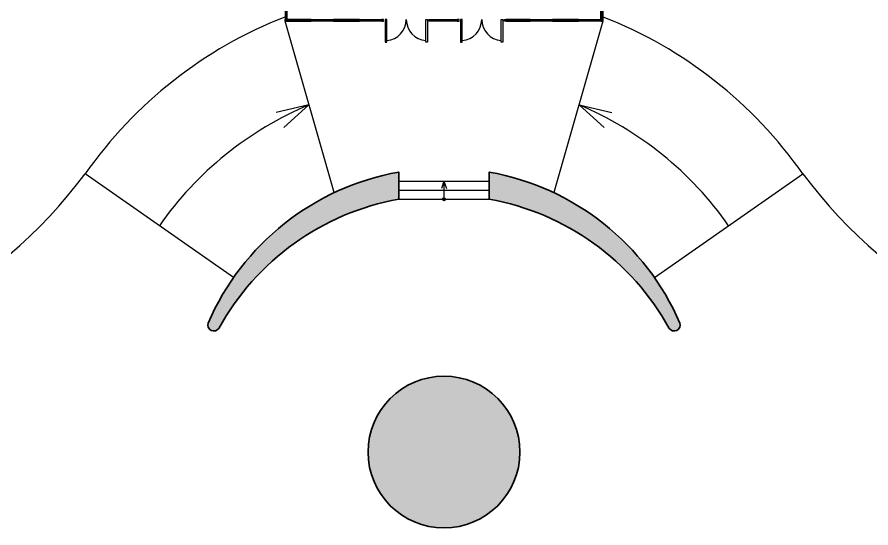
# Model space of a CAD drawing. Header units: inches. Extents: x 2870606 to 3671143, y -733551 to -473558.
# Drawn here: x 2914246 to 2942546, y -705362 to -688425 of the extents above; entities that cross this region are included whole.
import ezdxf

# ---------------------------------------------------------------- set-up
doc = ezdxf.new("R2010")
doc.units = ezdxf.units.IN
doc.header["$MEASUREMENT"] = 0
doc.layers.add('A_Windows', color=160, linetype='Continuous')

# ---------------------------------------------------------------- blocks, each defined once
blk = doc.blocks.new('*U104')
at = {"color": 7, "lineweight": 30}
for points in [[(0, 60), (60, 60), (60, 0), (0, 0)], [(860.0000000001836, 60), (800.0000000001836, 60), (800.0000000001836, 0), (860.0000000001836, 0)]]:
    blk.add_lwpolyline(points, close=True, dxfattribs=at)
at = {"color": 4, "lineweight": 25}
for points in [[(60, 60), (800.0000000001836, 60), (800.0000000001836, 0), (60, 0)], [(60, 35), (800.0000000001836, 35), (800.0000000001836, 25), (60, 25)]]:
    blk.add_lwpolyline(points, close=True, dxfattribs=at)
blk = doc.blocks.new('*U105')
at = {"color": 7, "lineweight": 30}
for points in [[(0, 60), (60, 60), (60, 0), (0, 0)], [(1059.999999999946, 60), (999.9999999999463, 60), (999.9999999999463, 0), (1059.999999999946, 0)]]:
    blk.add_lwpolyline(points, close=True, dxfattribs=at)
at = {"color": 4, "lineweight": 25}
for points in [[(60, 60), (999.9999999999463, 60), (999.9999999999463, 0), (60, 0)], [(60, 35), (999.9999999999463, 35), (999.9999999999463, 25), (60, 25)]]:
    blk.add_lwpolyline(points, close=True, dxfattribs=at)
blk = doc.blocks.new('*U103')
at = {"color": 7, "lineweight": 30}
for points in [[(0, 60), (60, 60), (60, 0), (0, 0)], [(999.9999999990474, 60), (939.9999999990474, 60), (939.9999999990474, 0), (999.9999999990474, 0)]]:
    blk.add_lwpolyline(points, close=True, dxfattribs=at)
at = {"color": 4, "lineweight": 25}
for points in [[(60, 60), (939.9999999990474, 60), (939.9999999990474, 0), (60, 0)], [(60, 35), (939.9999999990474, 35), (939.9999999990474, 25), (60, 25)]]:
    blk.add_lwpolyline(points, close=True, dxfattribs=at)
blk = doc.blocks.new('dfgfdgf')
at = {"lineweight": 30}
h = blk.add_hatch(color=72, dxfattribs=at)
h.dxf.hatch_style = 1
edge = h.paths.add_edge_path()
edge.add_arc((3364347.868700321, -546961.4192233712), 200.0000000000607, 162.5755143917512, 325.2910676832906)
edge.add_arc((3371975.572315874, -551175.9528081203), 8515.637559116889, 100.14538592167929, 151.2137245904884, ccw=False)
edge.add_line((3370475.572315875, -542793.4661222827), (3370475.572315875, -541893.4661222824))
edge.add_arc((3371975.572315874, -550275.9528081203), 8515.637559117113, 100.1453859216792, 156.655296960517)
edge = h.paths.add_edge_path()
edge.add_arc((3379603.275933755, -546961.4192243892), 199.9999999999229, 214.7089279981038, 377.4244807700362)
edge.add_arc((3371975.572315875, -550275.9528081215), 8515.63755911804, 23.34470291396872, 79.85461407831897)
edge.add_line((3373475.572315874, -541893.4661222823), (3373475.572315875, -542793.4661222827))
edge.add_arc((3371975.572315873, -551175.9528081222), 8515.637559119128, 28.786275496856774, 79.85461407830729, ccw=False)
at = {"lineweight": 35}
h = blk.add_hatch(color=72, dxfattribs=at)
h.dxf.hatch_style = 1
h.paths.add_polyline_path([(3369459.934756755, -551175.9528081222, 1), (3374491.209874991, -551175.9528081222, 1)])
for p, q in [((3377255.57231614, -536754.6609413933), (3377255.572316141, -534833.4934484978)), ((3371975.572315875, -542193.4661222827), (3371890.233906889, -542434.5032363585)), ((3371975.572315875, -542193.4661222827), (3371975.572315875, -542743.4661222827)), ((3371975.572315875, -542193.4661222827), (3372060.91072486, -542434.5032363585))]:
    blk.add_line(p, q)
at = {"lineweight": 30}
for p, q in [((3368338.32574992, -542576.1787558055), (3366715.572316141, -536893.4934484978)), ((3377235.57231614, -536893.4934484978), (3375612.818881818, -542576.1787558005)), ((3367499.927786737, -539665.6505295916), (3366409.674894814, -539917.1714745912, 13.30600000009872)), ((3367499.927786737, -539665.6505295916), (3366667.023017074, -540412.7675209597, 13.30600000009872)), ((3376451.216845263, -539665.6505296973), (3377541.469737185, -539917.171474697, 13.30600000009872)), ((3376451.216845263, -539665.6505296973), (3377284.121614926, -540412.7675210654, 13.30600000009872)), ((3364999.970400899, -545391.5837637051), (3360085.058135165, -541950.1251455988)), ((3370475.572315875, -542193.4661222827), (3373475.572315875, -542193.4661222827)), ((3378951.174231317, -545391.5837637051), (3383866.086497051, -541950.1251455988)), ((3370475.572315875, -542493.4661222827), (3373475.572315875, -542493.4661222827)), ((3370475.572315875, -542793.4661222827), (3373475.572315875, -542793.4661222827))]:
    blk.add_line(p, q, dxfattribs=at)
for points in [[(3370025.572316141, -536833.4934484973), (3370025.572316141, -537583.4934484973), (3370075.572316141, -537583.4934484973), (3370075.572316141, -536833.4934484973)], [(3371425.572316141, -536833.4934484973), (3371425.572316141, -537583.4934484973), (3371375.572316141, -537583.4934484973), (3371375.572316141, -536833.4934484973)], [(3372525.57231614, -536833.4934484973), (3372525.57231614, -537583.4934484973), (3372575.57231614, -537583.4934484973), (3372575.57231614, -536833.4934484973)], [(3373925.57231614, -536833.4934484973), (3373925.57231614, -537583.4934484973), (3373875.57231614, -537583.4934484973), (3373875.57231614, -536833.4934484973)]]:
    blk.add_lwpolyline(points, close=True)
at = {"lineweight": 35, "elevation": 13.30600000009872}
for points in [[(3364157.046211329, -546901.5295106074, 0.8594948242187794), (3364512.279756588, -547075.3007608537, -0.2265903704825125), (3370475.572315875, -542793.4661222827), (3370475.572315875, -541893.4661222824, 0.2516925351590766)], [(3379438.86486891, -547075.300749477, 0.8594948202767055), (3379794.098427812, -546901.5295277355, 0.2516925357414211), (3373475.572315874, -541893.4661222823), (3373475.572315875, -542793.4661222827, -0.2265903700817682)]]:
    blk.add_lwpolyline(points, format="xyb", close=True, dxfattribs=at)
blk.add_circle((3371975.572315875, -542793.4661222827), 50)
at = {"lineweight": 35}
blk.add_circle((3371975.572315873, -551175.9528081222, 13.30600000009872), 2515.637559117924, dxfattribs=at)
at = {"lineweight": 30}
for centre, radius, start, end in [((3371975.572315875, -550275.952808121), 14515.63755911775, 111.330408152306, 144.9999999980251), ((3371975.572315875, -550275.952808121), 14515.63755911775, 35.00000000026747, 68.6695918458374), ((3371975.572315875, -550275.952808121), 11515.63755911786, 112.8710212635426, 144.9999999980251), ((3371975.572315875, -550275.952808121), 11515.63755911786, 34.99999999726207, 67.12897873475893), ((3346293.859798211, -531535.3652743702, 13.30600000009872), 17281.90888601662, 274.4008131045056, 322.9408316723664), ((3397657.238831752, -531535.449260355, 13.30600000009872), 17281.82156237016, 217.0590380357291, 265.5993175846696)]:
    blk.add_arc(centre, radius, start, end, dxfattribs=at)
for centre, start, end in [((3370025.572316141, -536833.4934484973), 274.096043754328, 0), ((3371425.572316141, -536833.4934484973), 180, 265.9039562189108), ((3372525.57231614, -536833.4934484973), 274.0960437810892, 0), ((3373925.57231614, -536833.4934484973), 180, 265.9039562189108)]:
    blk.add_arc(centre, 700, start, end)
at = {"layer": 'A_Windows', "color": 5, "lineweight": 30, "xscale": -1}
for name, p, rotation in [('*U105', (3366715.572316141, -536893.4934484977), 269.9999999999999), ('*U104', (3367575.572316141, -536893.4929686757), 359.9999846070635), ('*U104', (3369175.572316141, -536893.4929686757), 359.9999846070635), ('*U104', (3374835.572316141, -536893.4929686757), 359.9999846070635), ('*U104', (3376435.572316141, -536893.4929686757), 359.9999846070635)]:
    blk.add_blockref(name, p, dxfattribs=dict(at, rotation=rotation))
at = {"layer": 'A_Windows', "color": 5, "lineweight": 30}
for name, p, rotation in [('*U105', (3377235.57231614, -536893.4934484977), 90.00000000000006), ('*U104', (3367515.572316141, -536893.4929686757), 1.539293651079964e-05), ('*U104', (3369115.572316141, -536893.4929686757), 1.539293650729129e-05), ('*U103', (3371475.572316141, -536893.4929686757), 1.539293650729129e-05), ('*U104', (3374775.572316141, -536893.4929686757), 1.539293651079964e-05), ('*U104', (3376375.572316141, -536893.4929686757), 1.539293651079964e-05)]:
    blk.add_blockref(name, p, dxfattribs=dict(at, rotation=rotation))

msp = doc.modelspace()

# ---------------------------------------------------------------- block references
at = {"color": 1, "lineweight": 35}
msp.add_blockref('dfgfdgf', (-443579.4987357738, -151670.2338821688), dxfattribs=at)

doc.saveas('drawing.dxf')
